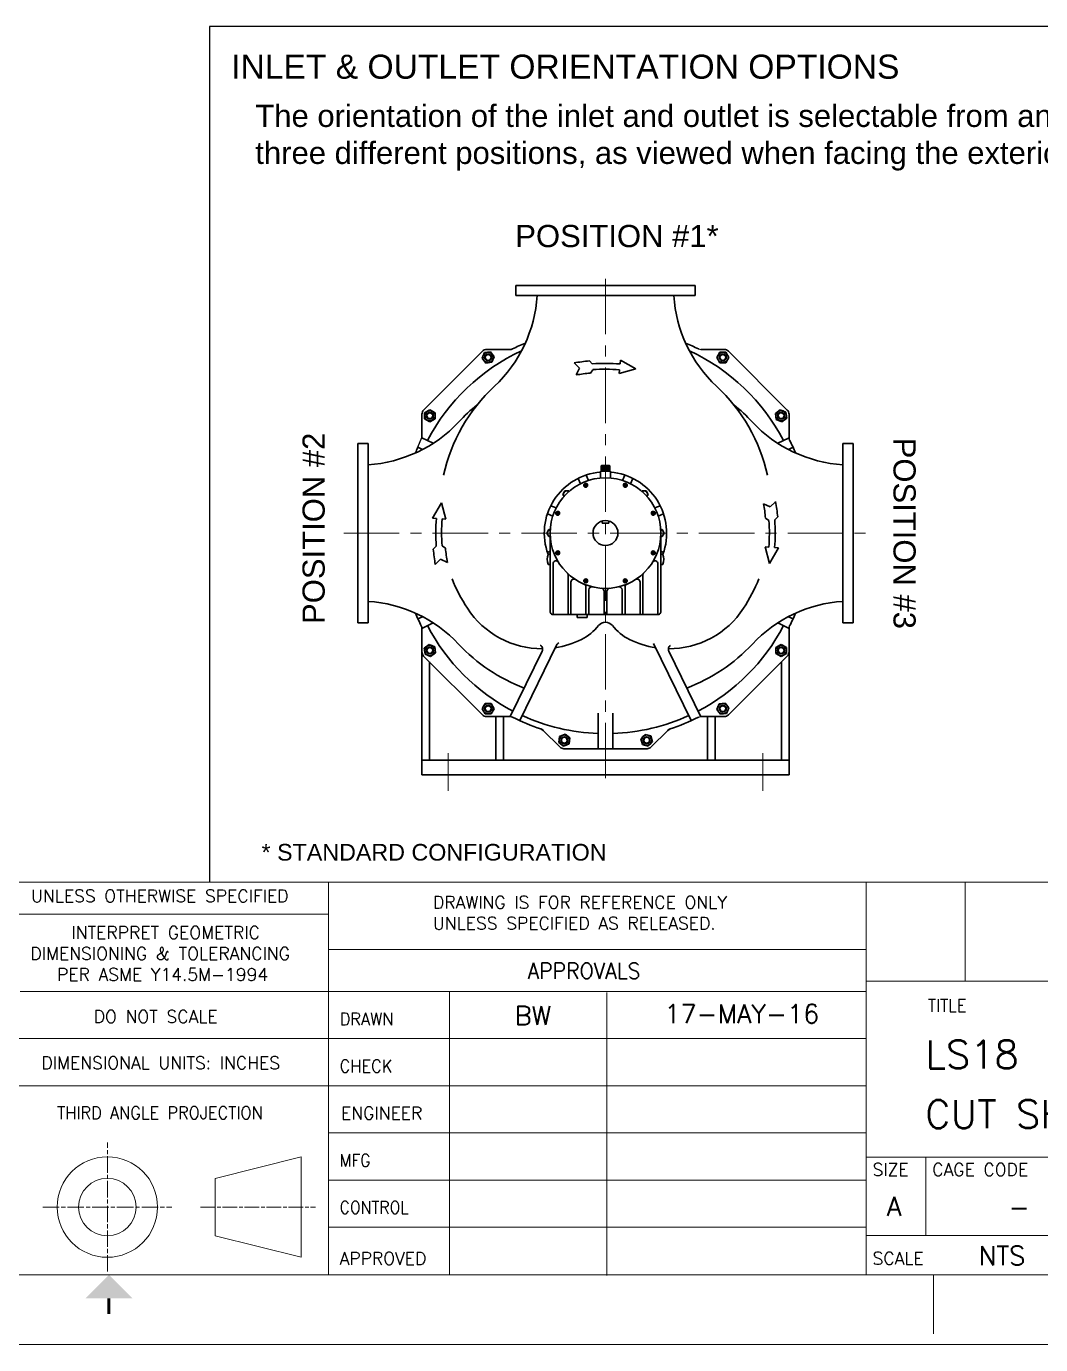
# Model space of a CAD drawing. Header units: inches. Extents: x 62 to 508, y 938 to 1278.
# Drawn here: x 275.3 to 412.4, y 938.5 to 1116.6 of the extents above; entities that cross this region are included whole.
import ezdxf
from ezdxf.enums import TextEntityAlignment as Align

# ---------------------------------------------------------------- set-up
doc = ezdxf.new("R2010")
doc.units = ezdxf.units.IN
doc.header["$MEASUREMENT"] = 0
doc.linetypes.add('CHAIN', pattern=[0.7087, 0.4724, -0.0591, 0.1181, -0.0591])
doc.linetypes.add('点画线', pattern=[16, 10, -2, 2, -2])
doc.layers.add('Title Block', color=7, linetype='Continuous')
doc.layers.add('TXT', color=7, linetype='Continuous')
doc.layers.add('中心线层', color=1, linetype='点画线', lineweight=18)
doc.layers.add('粗实线层', color=7, linetype='Continuous', lineweight=35)
doc.styles.add('ACANSTS', font='romans.shx', dxfattribs={"height": 1})
doc.styles.add('Roman', font='romans')
doc.styles.get("Standard").update_dxf_attribs({"font": 'arial.ttf'})

# ---------------------------------------------------------------- blocks, each defined once
blk = doc.blocks.new('LONE STAR BLOWER TITLE BLOCK (SIZE A)')
at = {"lineweight": 15}
for p, q in [((17.3, 2.6037), (17.3, 3.3125)), ((17.3, 3.3125), (18.0087, 3.3125)), ((18.0087, 2.6037), (18.0087, 3.3125)), ((18.0087, 2.6037), (17.3, 2.6037))]:
    blk.add_line(p, q, dxfattribs=at)
at = {"layer": 'Title Block', "lineweight": 15}
for p, q in [((23.125, 3.3125), (7.9451, 3.3125)), ((23.125, 3.3125), (9.0934, 3.3125)), ((13.4489, 3.3125), (13.4489, 0.5)), ((17.3, 0.5), (17.3, 3.3125)), ((13.4489, 3.0833), (7.9451, 3.0833)), ((17.3, 2.8291), (13.4489, 2.8291)), ((23.125, 2.6037), (17.3, 2.6037)), ((17.3, 2.5291), (11.2399, 2.5291)), ((14.316, 0.5), (14.316, 2.525)), ((15.4415, 0.4959), (15.4415, 2.5209)), ((17.3, 2.1916), (7.9451, 2.1916)), ((17.3, 1.8541), (7.9451, 1.8541)), ((17.3, 1.5166), (13.4489, 1.5166)), ((12.6353, 1.1911), (13.2521, 1.3453)), ((13.2521, 1.3453), (13.2521, 0.6257)), ((23.125, 1.3438), (17.3, 1.3438)), ((17.7275, 1.3438), (17.7275, 0.7813)), ((12.6353, 0.7799), (12.6353, 1.1911)), ((17.3, 1.1791), (13.4489, 1.1791)), ((13.2521, 0.6257), (12.6353, 0.7799)), ((17.3, 0.8416), (13.4489, 0.8416)), ((23.125, 0.7813), (17.3, 0.7813)), ((0.5, 0.5), (23.125, 0.5)), ((15.025, 0.5), (23.125, 0.5)), ((17.7812, 0.0781), (17.7812, 0.5)), ((0, 0), (23.625, 0))]:
    blk.add_line(p, q, dxfattribs=at)
at = {"layer": 'Title Block', "linetype": 'CHAIN', "lineweight": 15, "ltscale": 0.249886}
for p, q in [((11.8643, 0.5229), (11.8643, 1.4481)), ((11.4017, 0.9855), (12.3269, 0.9855))]:
    blk.add_line(p, q, dxfattribs=at)
at = {"layer": 'Title Block', "linetype": 'CHAIN', "lineweight": 15, "ltscale": 0.22211}
blk.add_line((12.5325, 0.9855), (13.3549, 0.9855), dxfattribs=at)
at = {"layer": 'Title Block', "lineweight": 15, "const_width": 0.0225}
blk.add_lwpolyline([(11.875, 0.2188), (11.875, 0.3313)], dxfattribs=at)
at = {"layer": 'Title Block', "lineweight": 15}
for radius in [0.3598, 0.2056]:
    blk.add_circle((11.8643, 0.9855), radius, dxfattribs=at)
blk.add_solid([(11.7063, 0.3313), (12.0437, 0.3313), (11.875, 0.5)], dxfattribs=at)
at = {"layer": 'Title Block', "lineweight": 15, "style": 'ACANSTS'}
for s, height, width, p in [('APPROVALS', 0.1125, 0.951562, (14.8753, 2.6211)), ('TITLE', 0.09, 0.942857, (17.7413, 2.384)), ('DRAWN', 0.09, 0.942857, (13.528, 2.2873)), ('THIRD ANGLE PROJECTION', 0.09, 0.942857, (11.5047, 1.6154))]:
    blk.add_text(s, height=height, dxfattribs=dict(at, width=width)).set_placement(p)
for s, width, p in [('CHECK', 0.942857, (13.528, 1.9948)), ('MFG', 0.90932, (13.528, 1.3198)), ('CONTROL', 0.90932, (13.528, 0.9823))]:
    blk.add_text(s, height=0.09, dxfattribs=dict(at, width=width)).set_placement(p, align=Align.MIDDLE_LEFT)
for s, p in [('ENGINEER', (13.5379, 1.658)), ('APPROVED', (13.528, 0.6176)), ('SCALE', (17.345, 0.6181))]:
    blk.add_text(s, height=0.09, dxfattribs=at).set_placement(p, align=Align.MIDDLE_LEFT)
for s, height, p in [('SIZE', 0.09, (17.345, 1.2088)), ('CAGE CODE', 0.09, (17.7725, 1.2088)), ('A', 0.135, (17.4466, 0.9229))]:
    blk.add_text(s, height=height, dxfattribs=at).set_placement(p)
at = {"layer": 'Title Block', "lineweight": 15, "char_height": 0.09, "attachment_point": 1, "style": 'Roman'}
for s, width, insert in [('UNLESS OTHERWISE SPECIFIED', 2.301064, (11.3178, 3.2585)), ('DRAWING IS FOR REFERENCE ONLY UNLESS SPECIFIED AS RELEASED.', 2.820992, (14.1964, 3.2128)), ('\\pi0.31689;INTERPRET GEOMETRIC \\P\\pi0.02332;DIMENSIONING & TOLERANCING \\P\\pi0.21404;PER ASME Y14.5M-1994', 2.125214, (11.2899, 2.9962)), ('DO NOT SCALE', 2.301064, (11.7668, 2.3946)), ('DIMENSIONAL UNITS: INCHES', 2.301064, (11.3926, 2.0633))]:
    blk.add_mtext_dynamic_manual_height_columns(s, width=width, gutter_width=1.25, heights=[0], dxfattribs=dict(at, insert=insert))
at = {"layer": 'Title Block', "lineweight": 15, "style": 'ACANSTS'}
for tag, p, height in [('DRAWN_BY', (14.3692, 2.2855), 0.135), ('DRAWN_DATE', (15.5145, 2.2938), 0.135), ('DRAWING_SUBTITLE', (17.5134, 1.9768), 0.2025), ('CHECKED_BY', (14.3914, 1.9397), 0.135), ('CHECK_DATE', (15.4958, 1.9404), 0.135), ('ENGINEER', (14.3854, 1.6081), 0.135), ('ENG_DATE', (15.4868, 1.6029), 0.135), ('DRAWING_SUBTITLE', (17.5109, 1.5494), 0.2025), ('MANUFACTURING', (14.3811, 1.2706), 0.135), ('MFG_DATE', (15.4879, 1.2695), 0.135), ('CONTROL', (14.3811, 0.9331), 0.135), ('CONTROL_DATE', (15.4879, 0.932), 0.135), ('CAGE_CODE', (17.7275, 0.9163), 0.135), ('MODEL_FILE_NAME', (8.2952, 0.6111), 0.135), ('APPROVED_BY', (14.3698, 0.5685), 0.135), ('APPROVAL_DATE', (15.4796, 0.5615), 0.135)]:
    blk.add_attdef(tag, p, '', height=height, dxfattribs=at)
at = {"layer": 'Title Block', "lineweight": 15, "style": 'Roman', "flags": 8}
for tag, height, p in [('DWG_NUMBER', 0.2812, (18.9096, 1.1474)), ('SCALE', 0.135, (17.9035, 0.7041)), ('SHEETNUMBER', 0.135, (21.2556, 0.7041)), ('TOTA_SHEETS', 0.135, (21.8939, 0.7016))]:
    blk.add_attdef(tag, text='', height=height, dxfattribs=at).set_placement(p, align=Align.TOP_LEFT)
at = {"layer": 'Title Block', "lineweight": 15, "style": 'ACANSTS'}
blk.add_attdef('REVISION', text='', height=0.135, dxfattribs=at).set_placement((22.8495, 0.8933), align=Align.CENTER)

msp = doc.modelspace()

# ---------------------------------------------------------------- linework, layer by layer
for p, q in [((300.05, 1116.629), (300.05, 1000.984)), ((498.698, 1116.629), (300.05, 1116.629)), ((365.656, 1081.618), (341.444, 1081.618)), ((341.444, 1081.618), (341.444, 1081.618)), ((341.444, 1081.618), (341.444, 1080.24)), ((365.656, 1080.24), (365.656, 1081.618)), ((365.656, 1081.618), (365.656, 1081.618)), ((341.444, 1080.24), (341.444, 1080.24)), ((341.444, 1080.24), (344.319, 1080.24)), ((362.781, 1080.24), (365.656, 1080.24)), ((365.656, 1080.24), (365.656, 1080.24)), ((366.103, 1073.041), (366.457, 1072.957)), ((369.622, 1072.957), (366.457, 1072.957)), ((378.122, 1064.783), (370.179, 1072.726)), ((378.353, 1061.061), (378.353, 1064.226)), ((321.463, 1060.26), (320.085, 1060.26)), ((320.085, 1060.26), (320.085, 1060.26)), ((320.085, 1060.26), (320.085, 1036.047)), ((321.463, 1057.384), (321.463, 1060.26)), ((321.463, 1060.26), (321.463, 1060.26)), ((328.202, 1059.75), (328.747, 1061.061)), ((378.437, 1060.706), (378.353, 1061.061)), ((378.437, 1060.706), (378.353, 1061.061)), ((387.014, 1060.26), (385.636, 1060.26)), ((385.636, 1060.26), (385.636, 1060.26)), ((385.636, 1060.26), (385.636, 1057.384)), ((387.014, 1036.047), (387.014, 1060.26)), ((387.014, 1060.26), (387.014, 1060.26)), ((321.463, 1036.047), (321.463, 1038.923)), ((385.636, 1038.923), (385.636, 1036.047)), ((320.085, 1036.047), (320.085, 1036.047)), ((320.085, 1036.047), (321.463, 1036.047)), ((321.463, 1036.047), (321.463, 1036.047)), ((328.662, 1035.601), (328.747, 1035.246)), ((328.662, 1035.601), (328.747, 1035.246)), ((328.747, 1035.246), (328.747, 1017.445)), ((378.353, 1035.246), (378.437, 1035.601)), ((378.353, 1035.246), (378.437, 1035.601)), ((378.353, 1017.445), (378.353, 1035.246)), ((378.353, 1035.246), (378.353, 1032.081)), ((385.636, 1036.047), (385.636, 1036.047)), ((385.636, 1036.047), (387.014, 1036.047)), ((387.014, 1036.047), (387.014, 1036.047)), ((378.122, 1031.525), (370.179, 1023.581)), ((366.103, 1023.266), (366.457, 1023.35)), ((369.622, 1023.35), (366.457, 1023.35)), ((344.828, 1021.679), (345.138, 1021.488)), ((344.828, 1021.679), (345.138, 1021.488)), ((345.138, 1021.488), (347.376, 1019.25)), ((359.724, 1019.25), (361.961, 1021.488)), ((361.961, 1021.488), (362.272, 1021.679)), ((361.961, 1021.488), (362.272, 1021.679)), ((347.933, 1019.02), (359.167, 1019.02)), ((378.353, 1015.476), (378.353, 1017.445)), ((378.353, 1017.445), (378.353, 1017.445)), ((367.723, 1015.476), (374.81, 1015.476)), ((374.81, 1015.476), (374.81, 1015.476)), ((374.81, 1015.476), (378.353, 1015.476)), ((378.353, 1015.476), (378.353, 1015.476))]:
    msp.add_line(p, q)
at = {"layer": '中心线层', "ltscale": 0.75}
for p, q in [((353.55, 1082.514), (353.55, 1013.793)), ((318.179, 1048.154), (388.921, 1048.154))]:
    msp.add_line(p, q, dxfattribs=at)
at = {"layer": '中心线层'}
for p, q in [((332.29, 1018.429), (332.29, 1013.311)), ((374.81, 1018.429), (374.81, 1013.311))]:
    msp.add_line(p, q, dxfattribs=at)
at = {"layer": '粗实线层'}
for p, q in [((341.444, 1081.618), (341.444, 1080.24)), ((341.444, 1080.24), (341.444, 1081.618)), ((341.444, 1081.618), (365.656, 1081.618)), ((365.656, 1081.618), (365.656, 1080.24)), ((365.656, 1080.24), (365.656, 1081.618)), ((341.444, 1080.24), (365.656, 1080.24)), ((328.977, 1064.783), (336.921, 1072.726)), ((337.194, 1072.536), (336.881, 1071.78)), ((338.005, 1072.642), (337.194, 1072.536)), ((337.478, 1072.957), (340.642, 1072.957)), ((338.503, 1071.993), (338.005, 1072.642)), ((366.457, 1072.957), (369.622, 1072.957)), ((368.999, 1072.595), (368.589, 1071.886)), ((369.817, 1072.595), (368.999, 1072.595)), ((370.226, 1071.886), (369.817, 1072.595)), ((370.179, 1072.726), (378.122, 1064.783)), ((336.881, 1071.78), (337.379, 1071.13)), ((337.379, 1071.13), (338.19, 1071.237)), ((338.19, 1071.237), (338.503, 1071.993)), ((350.019, 1070.429), (349.304, 1071.149)), ((351.369, 1071.423), (351.768, 1071.021)), ((355.518, 1071.007), (355.559, 1071.517)), ((355.559, 1071.517), (357.652, 1070.335)), ((368.589, 1071.886), (368.999, 1071.178)), ((368.999, 1071.178), (369.817, 1071.178)), ((369.817, 1071.178), (370.226, 1071.886)), ((349.592, 1069.521), (350.019, 1070.429)), ((351.843, 1070.237), (351.517, 1069.776)), ((357.652, 1070.335), (355.411, 1069.712)), ((355.411, 1069.712), (355.453, 1070.222)), ((328.747, 1061.061), (328.747, 1064.226)), ((329.817, 1064.83), (329.108, 1064.421)), ((329.108, 1064.421), (329.108, 1063.602)), ((329.108, 1063.602), (329.817, 1063.193)), ((330.526, 1064.421), (329.817, 1064.83)), ((329.817, 1063.193), (330.526, 1063.602)), ((330.526, 1063.602), (330.526, 1064.421)), ((377.176, 1064.823), (376.527, 1064.325)), ((376.527, 1064.325), (376.634, 1063.513)), ((377.932, 1064.51), (377.176, 1064.823)), ((377.39, 1063.2), (378.039, 1063.698)), ((378.039, 1063.698), (377.932, 1064.51)), ((378.353, 1064.226), (378.353, 1061.061)), ((376.634, 1063.513), (377.39, 1063.2)), ((320.085, 1060.26), (321.463, 1060.26)), ((321.463, 1060.26), (320.085, 1060.26)), ((320.085, 1036.047), (320.085, 1060.26)), ((321.463, 1036.047), (321.463, 1060.26)), ((330.251, 1060.284), (328.732, 1061.025)), ((376.849, 1060.284), (378.293, 1060.988)), ((387.014, 1060.26), (385.636, 1060.26)), ((385.636, 1060.26), (387.014, 1060.26)), ((385.636, 1060.26), (385.636, 1036.047)), ((387.014, 1060.26), (387.014, 1036.047)), ((328.82, 1059.449), (328.202, 1059.75)), ((378.28, 1059.449), (378.897, 1059.75)), ((352.861, 1056.5), (352.861, 1055.602)), ((352.861, 1056.5), (354.239, 1056.5)), ((353.018, 1057.287), (352.959, 1057.228)), ((352.959, 1056.658), (352.959, 1057.228)), ((352.959, 1057.228), (352.968, 1057.228)), ((352.959, 1056.658), (354.14, 1056.658)), ((352.959, 1056.5), (352.959, 1056.618)), ((352.959, 1056.618), (354.14, 1056.618)), ((352.988, 1057.248), (352.968, 1057.228)), ((352.968, 1056.658), (352.968, 1057.228)), ((352.988, 1057.248), (352.988, 1056.658)), ((352.988, 1057.248), (353.083, 1057.248)), ((352.999, 1056.618), (352.999, 1056.658)), ((353.018, 1057.287), (354.081, 1057.287)), ((353.069, 1057.228), (353.083, 1057.248)), ((353.069, 1056.658), (353.069, 1057.228)), ((353.069, 1057.228), (353.208, 1057.228)), ((353.222, 1057.248), (353.208, 1057.228)), ((353.208, 1056.658), (353.208, 1057.228)), ((353.222, 1057.248), (353.222, 1056.658)), ((353.222, 1057.248), (353.451, 1057.248)), ((353.451, 1056.658), (353.451, 1057.248)), ((353.451, 1057.228), (353.648, 1057.228)), ((353.648, 1056.658), (353.648, 1057.248)), ((353.648, 1057.248), (353.878, 1057.248)), ((353.878, 1057.248), (353.878, 1056.658)), ((353.892, 1057.228), (353.878, 1057.248)), ((353.892, 1056.658), (353.892, 1057.228)), ((353.892, 1057.228), (354.031, 1057.228)), ((354.017, 1057.248), (354.031, 1057.228)), ((354.017, 1057.248), (354.112, 1057.248)), ((354.031, 1056.658), (354.031, 1057.228)), ((354.081, 1057.287), (354.14, 1057.228)), ((354.101, 1056.618), (354.101, 1056.658)), ((354.112, 1057.248), (354.112, 1056.658)), ((354.132, 1057.228), (354.112, 1057.248)), ((354.132, 1056.658), (354.132, 1057.228)), ((354.132, 1057.228), (354.14, 1057.228)), ((354.14, 1056.658), (354.14, 1057.228)), ((354.14, 1056.5), (354.14, 1056.618)), ((354.239, 1056.5), (354.239, 1055.602)), ((349.848, 1055.546), (350.157, 1054.801)), ((350.808, 1054.727), (350.741, 1054.61)), ((350.943, 1054.727), (350.808, 1054.727)), ((350.94, 1055.998), (351.247, 1055.255)), ((351.011, 1054.61), (350.943, 1054.727)), ((356.16, 1055.998), (355.852, 1055.255)), ((356.157, 1054.727), (356.089, 1054.61)), ((356.292, 1054.727), (356.157, 1054.727)), ((356.359, 1054.61), (356.292, 1054.727)), ((357.251, 1055.546), (356.942, 1054.801)), ((347.785, 1053.373), (348.057, 1053.846)), ((347.945, 1053.095), (347.785, 1053.373)), ((348.057, 1053.846), (348.603, 1053.846)), ((348.603, 1053.846), (348.641, 1053.78)), ((350.741, 1054.61), (350.808, 1054.493)), ((350.808, 1054.493), (350.943, 1054.493)), ((350.943, 1054.493), (351.011, 1054.61)), ((356.089, 1054.61), (356.157, 1054.493)), ((356.157, 1054.493), (356.292, 1054.493)), ((356.292, 1054.493), (356.359, 1054.61)), ((358.459, 1053.78), (358.497, 1053.846)), ((358.497, 1053.846), (359.042, 1053.846)), ((359.042, 1053.846), (359.315, 1053.373)), ((359.315, 1053.373), (359.155, 1053.095)), ((330.187, 1050.163), (331.368, 1052.256)), ((331.368, 1052.256), (331.991, 1050.015)), ((346.157, 1051.855), (346.889, 1051.552)), ((360.943, 1051.855), (360.21, 1051.552)), ((374.917, 1052.112), (375.825, 1051.684)), ((375.825, 1051.684), (376.545, 1052.399)), ((330.697, 1050.121), (330.187, 1050.163)), ((331.991, 1050.015), (331.481, 1050.057)), ((345.705, 1050.764), (346.443, 1050.458)), ((347.026, 1050.945), (346.959, 1050.828)), ((346.959, 1050.828), (347.026, 1050.711)), ((347.161, 1050.945), (347.026, 1050.945)), ((347.026, 1050.711), (347.161, 1050.711)), ((347.229, 1050.828), (347.161, 1050.945)), ((347.161, 1050.711), (347.229, 1050.828)), ((353.117, 1049.472), (353.117, 1049.77)), ((353.983, 1049.472), (353.117, 1049.472)), ((353.983, 1049.77), (353.983, 1049.472)), ((359.939, 1050.945), (359.871, 1050.828)), ((359.871, 1050.828), (359.939, 1050.711)), ((360.074, 1050.945), (359.939, 1050.945)), ((359.939, 1050.711), (360.074, 1050.711)), ((360.141, 1050.828), (360.074, 1050.945)), ((360.074, 1050.711), (360.141, 1050.828)), ((361.395, 1050.764), (360.657, 1050.458)), ((375.634, 1049.861), (375.173, 1050.187)), ((376.819, 1050.334), (376.418, 1049.935)), ((345.622, 1048.154), (345.895, 1048.626)), ((345.895, 1047.681), (345.622, 1048.154)), ((345.895, 1048.626), (346.087, 1048.626)), ((346.07, 1047.681), (345.895, 1047.681)), ((346.07, 1048.154), (346.07, 1037.528)), ((361.013, 1048.626), (361.205, 1048.626)), ((361.03, 1037.528), (361.03, 1048.154)), ((361.205, 1047.681), (361.03, 1047.681)), ((361.205, 1048.626), (361.477, 1048.154)), ((361.477, 1048.154), (361.205, 1047.681)), ((330.28, 1045.973), (330.682, 1046.372)), ((331.466, 1046.446), (331.927, 1046.121)), ((353.314, 1046.49), (353.314, 1046.497)), ((353.786, 1046.49), (353.786, 1046.497)), ((375.108, 1046.292), (375.618, 1046.25)), ((375.731, 1044.052), (375.108, 1046.292)), ((376.913, 1046.144), (375.731, 1044.052)), ((376.403, 1046.186), (376.913, 1046.144)), ((331.275, 1044.623), (330.554, 1043.908)), ((332.183, 1044.195), (331.275, 1044.623)), ((345.705, 1045.543), (346.07, 1045.694)), ((345.822, 1045.299), (346.07, 1045.299)), ((346.463, 1037.144), (346.463, 1044.006)), ((347.026, 1045.596), (346.959, 1045.479)), ((346.959, 1045.479), (347.026, 1045.362)), ((347.161, 1045.596), (347.026, 1045.596)), ((347.026, 1045.362), (347.161, 1045.362)), ((347.229, 1045.479), (347.161, 1045.596)), ((347.161, 1045.362), (347.229, 1045.479)), ((359.939, 1045.596), (359.871, 1045.479)), ((359.871, 1045.479), (359.939, 1045.362)), ((360.074, 1045.596), (359.939, 1045.596)), ((359.939, 1045.362), (360.074, 1045.362)), ((360.141, 1045.479), (360.074, 1045.596)), ((360.074, 1045.362), (360.141, 1045.479)), ((360.636, 1037.144), (360.636, 1044.006)), ((361.395, 1045.543), (361.03, 1045.694)), ((361.277, 1045.299), (361.03, 1045.299)), ((345.822, 1043.921), (346.07, 1043.921)), ((348.491, 1037.144), (348.491, 1042.473)), ((358.609, 1037.144), (358.609, 1042.473)), ((361.277, 1043.921), (361.03, 1043.921)), ((348.885, 1037.144), (348.885, 1041.539)), ((350.808, 1041.814), (350.741, 1041.697)), ((350.741, 1041.697), (350.808, 1041.58)), ((350.943, 1041.814), (350.808, 1041.814)), ((350.808, 1041.58), (350.943, 1041.58)), ((350.912, 1037.144), (350.912, 1040.887)), ((351.011, 1041.697), (350.943, 1041.814)), ((350.943, 1041.58), (351.011, 1041.697)), ((351.306, 1037.144), (351.306, 1040.5)), ((355.794, 1037.144), (355.794, 1040.5)), ((356.157, 1041.814), (356.089, 1041.697)), ((356.089, 1041.697), (356.157, 1041.58)), ((356.292, 1041.814), (356.157, 1041.814)), ((356.157, 1041.58), (356.292, 1041.58)), ((356.188, 1037.144), (356.188, 1040.887)), ((356.359, 1041.697), (356.292, 1041.814)), ((356.292, 1041.58), (356.359, 1041.697)), ((358.215, 1037.144), (358.215, 1041.539)), ((353.353, 1037.144), (353.353, 1040.302)), ((353.747, 1037.144), (353.747, 1040.302)), ((328.202, 1036.557), (328.82, 1036.858)), ((360.646, 1037.144), (346.454, 1037.144)), ((349.711, 1037.144), (349.711, 1036.736)), ((349.711, 1036.736), (349.711, 1037.144)), ((351.089, 1037.144), (351.089, 1036.736)), ((351.089, 1036.736), (351.089, 1037.144)), ((378.28, 1036.858), (378.897, 1036.557)), ((320.085, 1036.047), (321.463, 1036.047)), ((321.463, 1036.047), (320.085, 1036.047)), ((328.747, 1015.476), (328.747, 1035.246)), ((328.747, 1035.246), (328.747, 1032.081)), ((328.807, 1035.319), (330.251, 1036.023)), ((351.089, 1036.736), (349.711, 1036.736)), ((376.849, 1036.023), (378.293, 1035.319)), ((378.353, 1015.476), (378.353, 1035.246)), ((378.353, 1032.081), (378.353, 1035.246)), ((387.014, 1036.047), (385.636, 1036.047)), ((385.636, 1036.047), (387.014, 1036.047)), ((350.304, 1033.779), (350.303, 1033.778)), ((356.796, 1033.779), (356.797, 1033.778)), ((365.146, 1022.806), (360.05, 1033.255)), ((328.977, 1031.525), (336.921, 1023.581)), ((329.71, 1033.107), (329.061, 1032.609)), ((329.061, 1032.609), (329.168, 1031.798)), ((329.168, 1031.798), (329.924, 1031.484)), ((330.466, 1032.794), (329.71, 1033.107)), ((329.924, 1031.484), (330.573, 1031.983)), ((330.573, 1031.983), (330.466, 1032.794)), ((340.685, 1023.349), (344.99, 1032.176)), ((341.954, 1022.806), (346.883, 1032.913)), ((366.418, 1023.341), (362.102, 1032.19)), ((370.179, 1023.581), (378.122, 1031.525)), ((377.283, 1033.114), (376.574, 1032.705)), ((376.574, 1032.705), (376.574, 1031.887)), ((376.574, 1031.887), (377.283, 1031.477)), ((377.991, 1032.705), (377.283, 1033.114)), ((377.283, 1031.477), (377.991, 1031.887)), ((377.991, 1031.887), (377.991, 1032.705)), ((329.747, 1017.445), (329.747, 1030.755)), ((377.353, 1017.445), (377.353, 1030.755)), ((337.283, 1025.129), (336.874, 1024.421)), ((336.874, 1024.421), (337.283, 1023.712)), ((338.101, 1025.129), (337.283, 1025.129)), ((338.51, 1024.421), (338.101, 1025.129)), ((338.101, 1023.712), (338.51, 1024.421)), ((368.91, 1025.07), (368.596, 1024.314)), ((369.721, 1025.177), (368.91, 1025.07)), ((370.219, 1024.528), (369.721, 1025.177)), ((369.906, 1023.772), (370.219, 1024.528)), ((337.283, 1023.712), (338.101, 1023.712)), ((337.478, 1023.35), (340.642, 1023.35)), ((338.747, 1017.445), (338.747, 1023.35)), ((339.747, 1017.445), (339.747, 1023.35)), ((352.566, 1019.036), (352.566, 1023.838)), ((354.534, 1019.036), (354.534, 1023.838)), ((366.457, 1023.35), (369.622, 1023.35)), ((367.353, 1017.445), (367.353, 1023.35)), ((368.353, 1017.445), (368.353, 1023.35)), ((368.596, 1024.314), (369.095, 1023.665)), ((369.095, 1023.665), (369.906, 1023.772)), ((347.376, 1019.25), (345.138, 1021.488)), ((348.088, 1020.97), (347.332, 1020.657)), ((348.737, 1020.472), (348.088, 1020.97)), ((358.907, 1020.949), (358.328, 1020.371)), ((359.697, 1020.737), (358.907, 1020.949)), ((361.961, 1021.488), (359.724, 1019.25)), ((347.332, 1020.657), (347.225, 1019.846)), ((347.225, 1019.846), (347.875, 1019.347)), ((347.875, 1019.347), (348.631, 1019.661)), ((359.167, 1019.02), (347.933, 1019.02)), ((348.631, 1019.661), (348.737, 1020.472)), ((358.328, 1020.371), (358.54, 1019.58)), ((358.54, 1019.58), (359.33, 1019.368)), ((359.33, 1019.368), (359.909, 1019.947)), ((359.909, 1019.947), (359.697, 1020.737)), ((378.353, 1017.445), (328.747, 1017.445)), ((328.747, 1015.476), (378.353, 1015.476))]:
    msp.add_line(p, q, dxfattribs=at)
for points in [[(346.07, 1037.528), (346.074, 1037.468), (346.102, 1037.372), (346.157, 1037.283), (346.237, 1037.21), (346.343, 1037.16), (346.454, 1037.144)], [(360.646, 1037.144), (360.756, 1037.16), (360.861, 1037.209), (360.942, 1037.282), (360.996, 1037.369), (361.025, 1037.465), (361.03, 1037.528)]]:
    msp.add_lwpolyline(points, dxfattribs=at)
for centre, radius in [((337.692, 1071.886), 0.709), ((369.408, 1071.886), 0.709), ((337.692, 1071.886), 0.472), ((337.692, 1071.886), 0.394), ((369.408, 1071.886), 0.472), ((369.408, 1071.886), 0.394), ((329.817, 1064.011), 0.709), ((329.817, 1064.011), 0.472), ((329.817, 1064.011), 0.394), ((377.283, 1064.011), 0.709), ((377.283, 1064.011), 0.472), ((377.283, 1064.011), 0.394), ((353.55, 1048.154), 7.48), ((350.876, 1054.61), 0.256), ((350.876, 1054.61), 0.244), ((350.876, 1054.61), 0.135), ((356.224, 1054.61), 0.256), ((356.224, 1054.61), 0.244), ((356.224, 1054.61), 0.135), ((347.094, 1050.828), 0.256), ((347.094, 1050.828), 0.244), ((360.006, 1050.828), 0.256), ((360.006, 1050.828), 0.244), ((347.094, 1050.828), 0.135), ((353.55, 1048.154), 1.685), ((360.006, 1050.828), 0.135), ((347.094, 1045.479), 0.256), ((347.094, 1045.479), 0.244), ((360.006, 1045.479), 0.256), ((360.006, 1045.479), 0.244), ((347.094, 1045.479), 0.135), ((360.006, 1045.479), 0.135), ((350.876, 1041.697), 0.256), ((350.876, 1041.697), 0.244), ((350.876, 1041.697), 0.135), ((356.224, 1041.697), 0.256), ((356.224, 1041.697), 0.244), ((356.224, 1041.697), 0.135), ((329.817, 1032.296), 0.709), ((329.817, 1032.296), 0.472), ((329.817, 1032.296), 0.394), ((377.283, 1032.296), 0.709), ((377.283, 1032.296), 0.472), ((377.283, 1032.296), 0.394), ((337.692, 1024.421), 0.709), ((337.692, 1024.421), 0.472), ((337.692, 1024.421), 0.394), ((369.408, 1024.421), 0.709), ((369.408, 1024.421), 0.472), ((369.408, 1024.421), 0.394), ((347.981, 1020.159), 0.709), ((359.118, 1020.159), 0.709), ((347.981, 1020.159), 0.472), ((347.981, 1020.159), 0.394), ((359.118, 1020.159), 0.472), ((359.118, 1020.159), 0.394)]:
    msp.add_circle(centre, radius, dxfattribs=at)
for centre, radius, start, end in [((325.971, 1081.421), 18.386, 313.12104, 356.31679), ((381.129, 1081.421), 18.386, 183.68321, 226.87896), ((353.55, 1048.154), 27.108, 114.76806, 152.5436), ((337.478, 1072.169), 0.787, 90, 135), ((340.642, 1073.744), 0.787, 269.99997, 296.76559), ((353.55, 1048.154), 27.874, 112.86275, 116.7655), ((353.55, 1048.154), 27.874, 63.2345, 67.13725), ((353.55, 1048.154), 27.108, 27.4564, 65.23194), ((369.622, 1072.169), 0.787, 45, 90), ((337.692, 1071.886), 0.413, 142.5, 82.5), ((353.55, 1047.072), 24.449, 95.11665, 100), ((353.55, 1047.072), 24.016, 85.30031, 94.25492), ((369.408, 1071.886), 0.413, 75, 15), ((353.55, 1047.072), 22.795, 95.11665, 100), ((353.55, 1047.072), 23.228, 85.30031, 94.21519), ((354.631, 1050.817), 23.543, 133.12104, 167.35305), ((352.468, 1050.817), 23.543, 12.64695, 46.87896), ((350.887, 1047.072), 23.543, 128.54224, 136.87896), ((356.213, 1047.072), 23.543, 43.12104, 51.45776), ((329.534, 1064.226), 0.787, 135, 180), ((329.817, 1064.011), 0.413, 165, 105), ((377.283, 1064.011), 0.413, 52.5, 352.5), ((377.566, 1064.226), 0.787, 0, 45), ((320.282, 1075.732), 18.386, 273.68321, 316.87896), ((386.818, 1075.732), 18.386, 223.12104, 266.31679), ((379.14, 1061.061), 0.787, 179.99998, 206.76555), ((353.55, 1048.154), 27.874, 22.86275, 26.7655), ((353.55, 1048.154), 27.874, 155.41635, 157.13725), ((353.55, 1048.154), 8.268, 94.78705, 200.28093), ((353.55, 1048.154), 8.268, 339.71907, 85.21295), ((348.33, 1053.373), 0.472, 53.46684, 215.73091), ((358.77, 1053.373), 0.472, 324.26858, 126.53289), ((352.468, 1048.154), 22.795, 5.11665, 10), ((352.468, 1048.154), 24.449, 5.11665, 10), ((354.632, 1048.154), 24.016, 175.30031, 184.25492), ((354.632, 1048.154), 23.228, 175.30031, 184.21519), ((352.468, 1048.154), 23.228, 355.30031, 4.21519), ((352.468, 1048.154), 24.016, 355.30031, 4.25492), ((346.168, 1048.154), 0.472, 99.88505, 257.94243), ((360.932, 1048.154), 0.472, 282.05774, 80.11504), ((354.632, 1048.154), 24.449, 185.11665, 190), ((354.632, 1048.154), 22.795, 185.11665, 190), ((347.847, 1044.61), 2.165, 162.20841, 197.79159), ((345.822, 1045.26), 0.0394, 90, 162.20841), ((345.822, 1043.961), 0.0394, 197.79159, 270), ((346.857, 1044.006), 0.394, 31.78833, 180), ((360.243, 1044.006), 0.394, 0, 148.21167), ((361.277, 1045.26), 0.0394, 17.79159, 90), ((361.277, 1043.961), 0.0394, 270, 342.20841), ((359.253, 1044.61), 2.165, 342.20841, 17.79159), ((348.097, 1042.473), 0.394, 0, 46.17167), ((359.003, 1042.473), 0.394, 133.82833, 180), ((354.631, 1050.817), 23.543, 202.04556, 213.0152), ((349.278, 1041.539), 0.394, 57.14601, 180), ((350.518, 1040.887), 0.394, 0, 67.35626), ((351.699, 1040.5), 0.394, 76.40838, 180), ((352.959, 1040.302), 0.394, 0, 85.69878), ((354.14, 1040.302), 0.394, 94.30122, 180), ((355.4, 1040.5), 0.394, 0, 103.59162), ((356.581, 1040.887), 0.394, 112.64374, 180), ((357.822, 1041.539), 0.394, 0, 122.85399), ((352.468, 1050.817), 23.543, 326.9848, 337.95444), ((320.282, 1020.575), 18.386, 43.12104, 86.31679), ((386.818, 1020.575), 18.386, 93.68321, 136.87896), ((353.55, 1048.154), 27.874, 202.86275, 206.7655), ((344.959, 1044.532), 12.008, 213.0152, 270.41241), ((362.141, 1044.532), 12.008, 269.55131, 326.9848), ((353.55, 1048.154), 27.874, 333.2345, 337.13725), ((327.959, 1035.246), 0.787, 360, 26.76551), ((353.55, 1048.154), 27.108, 207.4564, 242.5436), ((347.29, 1039.843), 6.772, 296.4383, 321.91799), ((353.55, 1034.938), 1.181, 38.08201, 141.91799), ((359.81, 1039.843), 6.772, 218.08201, 243.5617), ((353.55, 1048.154), 27.108, 297.4564, 332.5436), ((379.14, 1035.246), 0.787, 153.23448, 180), ((344.959, 1044.532), 12.008, 278.62484, 296.4383), ((362.141, 1044.532), 12.008, 243.5617, 261.37516), ((329.534, 1032.081), 0.787, 180, 225), ((329.817, 1032.296), 0.413, 232.5, 172.5), ((350.887, 1049.235), 23.543, 223.12104, 249.30998), ((356.213, 1049.235), 23.543, 290.69002, 316.87896), ((377.283, 1032.296), 0.413, 345, 285), ((377.566, 1032.081), 0.787, 315, 0), ((337.692, 1024.421), 0.413, 255, 195), ((369.408, 1024.421), 0.413, 322.5, 262.5), ((337.478, 1024.138), 0.787, 225, 270), ((340.642, 1022.563), 0.787, 63.23441, 90.00003), ((353.55, 1048.154), 27.874, 243.2345, 251.7655), ((353.55, 1048.154), 27.108, 245.4564, 267.9192), ((353.55, 1048.154), 27.108, 272.0808, 294.5436), ((353.55, 1048.154), 27.874, 288.2345, 296.7655), ((369.622, 1024.138), 0.787, 270, 315), ((344.582, 1020.931), 0.787, 45.00001, 71.76547), ((362.518, 1020.931), 0.787, 108.2345, 135), ((347.933, 1019.807), 0.787, 225, 270), ((347.981, 1020.159), 0.413, 277.5, 217.5), ((359.118, 1020.159), 0.413, 300, 240), ((359.167, 1019.807), 0.787, 270, 315)]:
    msp.add_arc(centre, radius, start, end, dxfattribs=at)
for points, knots in [([(346.883, 1032.913), (346.922, 1032.992), (347.02, 1033.145), (347.166, 1033.281), (347.259, 1033.304)], [0, 0, 0, 0, 198.4135766, 415.3372016, 415.3372016, 415.3372016, 415.3372016]), ([(344.728, 1032.96), (344.775, 1032.963), (344.867, 1032.932), (344.973, 1032.803), (345.066, 1032.553), (345.055, 1032.309), (344.99, 1032.176)], [0, 0, 0, 0, 115.412915, 213.4260541, 395.3313304, 753.4573362, 753.4573362, 753.4573362, 753.4573362]), ([(362.102, 1032.19), (362.038, 1032.321), (362.03, 1032.562), (362.121, 1032.849), (362.268, 1032.971), (362.352, 1032.971)], [0, 0, 0, 0, 424.3039545, 639.8452743, 884.2521239, 884.2521239, 884.2521239, 884.2521239])]:
    msp.add_open_spline(points, degree=3, knots=knots, dxfattribs=at)

# ---------------------------------------------------------------- block references
ref = msp.add_blockref('LONE STAR BLOWER TITLE BLOCK (SIZE A)', (62.38, 938.484), dxfattribs=dict(xscale=18.8678371979621, yscale=18.8678371979621, zscale=18.8678371979621))
ref.add_attrib('SCALE', 'NTS', dxfattribs={"layer": 'Title Block', "lineweight": 15, "height": 2.5472, "style": 'Roman'}).set_placement((403.953, 951.769), align=Align.TOP_LEFT)
ref.add_attrib('DRAWING_SUBTITLE', 'LS18', (396.785, 975.783), dxfattribs={"layer": 'Title Block', "lineweight": 15, "height": 3.8207, "style": 'ACANSTS'})
ref.add_attrib('CAGE_CODE', '   -', (402.329, 955.772), dxfattribs={"layer": 'Title Block', "lineweight": 15, "height": 2.5472, "style": 'ACANSTS'})
ref.add_attrib('DRAWN_BY', 'BW', (341.278, 981.684), dxfattribs={"layer": 'Title Block', "lineweight": 15, "height": 2.5472, "style": 'ACANSTS'})
ref.add_attrib('DRAWN_DATE', '17-MAY-16', (361.485, 981.919), dxfattribs={"layer": 'Title Block', "lineweight": 15, "height": 2.5472, "style": 'ACANSTS'})
ref.add_attrib('DRAWING_SUBTITLE', 'CUT SHEET', (396.738, 967.717), dxfattribs={"layer": 'Title Block', "lineweight": 15, "height": 3.8207, "style": 'ACANSTS'})

# ---------------------------------------------------------------- texts
at = {"insert": (306.232, 1106.036), "char_height": 3, "attachment_point": 1}
msp.add_mtext_dynamic_manual_height_columns('The orientation of the inlet and outlet is selectable from any of the \\Pthree different positions, as viewed when facing the exterior of the part:', width=166.54562, gutter_width=1, heights=[0], dxfattribs=at)
at = {"char_height": 3, "attachment_point": 1}
for s, width, insert, rotation in [('POSITION #2', 30.51724, (312.607, 1035.873), 90), ('POSITION #3', 31.06928, (395.467, 1061.046), 270)]:
    msp.add_mtext_dynamic_manual_height_columns(s, width=width, gutter_width=1, heights=[0], dxfattribs=dict(at, insert=insert, rotation=rotation))
at = {"lineweight": 15, "insert": (307.072, 1006.147), "char_height": 2.25, "attachment_point": 1}
msp.add_mtext_dynamic_manual_height_columns('* STANDARD CONFIGURATION', width=132.13105, gutter_width=1, heights=[0], dxfattribs=at)
at = {"layer": 'TXT', "lineweight": 5}
for s, height, p in [('INLET & OUTLET ORIENTATION OPTIONS', 3.25, (348.123, 1109.558)), ('POSITION #1*', 3, (355.099, 1086.796))]:
    msp.add_text(s, height=height, dxfattribs=at).set_placement(p, align=Align.CENTER)

doc.saveas('drawing.dxf')
